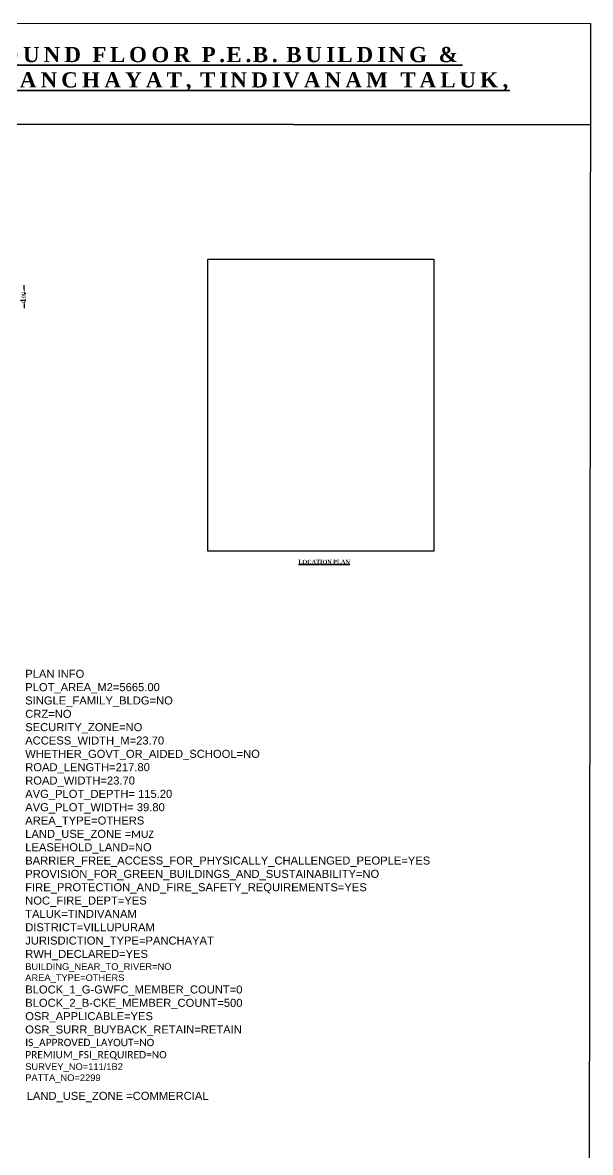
# Model space of a CAD drawing. Header units: metres. Extents: x -44 to 239, y -4 to 219.
# Drawn here: x 168.2 to 239.1, y 77.5 to 218.7 of the extents above; entities that cross this region are included whole.
import ezdxf

# ---------------------------------------------------------------- set-up
doc = ezdxf.new("R2010")
doc.units = ezdxf.units.M
doc.header["$MEASUREMENT"] = 0
doc.linetypes.add('CONTINUA', pattern=[0])
for name, color, linetype in [('BLK_1_PLINTH_HEIGHT', 7, 'Continuous'), ('PLAN_INFO', 1, 'Continuous'), ('SHEET_1', 6, 'Continuous'), ('TEXT', 7, 'Continuous')]:
    doc.layers.add(name, color=color, linetype=linetype)
doc.layers.add('LOCATION_PLAN', color=7, linetype='Continuous', lineweight=0)
doc.styles.get("Standard").update_dxf_attribs({"font": 'arial.ttf'})
doc.dimstyles.new('3 LINE', dxfattribs={"dimtxt": 0.23, "dimasz": 0.22, "dimexe": 0.18, "dimexo": 0.0625, "dimgap": 0.09, "dimtad": 1, "dimtoh": 1, "dimzin": 0, "dimdsep": 46, "dimtxsty": 'Standard', "dimcen": 0.09, "dimclrd": 256, "dimclre": 256, "dimazin": 0, "dimtfac": 1, "dimtofl": 0, "dimtmove": 2, "dimatfit": 3, "dimfxl": 0, "dimtolj": 1, "dimtzin": 0, "dimlwd": -1, "dimlwe": -1, "dimarcsym": 0})
picture_1 = doc.add_image_def('image1.jpg', size_in_pixel=(1275, 1650))

# ---------------------------------------------------------------- blocks, each defined once
blk = doc.blocks.new('*D657')
at = {"layer": 'BLK_1_PLINTH_HEIGHT', "ltscale": 400}
for p, q in [((168.43, 185.44), (168.43, 185.94)), ((167.98, 184.04), (168.61, 184.04)), ((168.43, 184.94), (168.61, 184.94)), ((168.43, 183.54), (168.43, 183.04))]:
    blk.add_line(p, q, dxfattribs=at)
for points in [[(168.34, 185.44), (168.51, 185.44), (168.43, 184.94)], [(168.34, 183.54), (168.51, 183.54), (168.43, 184.04)]]:
    blk.add_solid(points, dxfattribs=at)
at = {"layer": 'Defpoints', "color": 0, "ltscale": 400}
for p in [(165.23, 184.04), (168.43, 184.94), (168.43, 184.94)]:
    blk.add_point(p, dxfattribs=at)
at = {"layer": 'BLK_1_PLINTH_HEIGHT', "color": 0, "lineweight": 35, "ltscale": 400, "insert": (168.36, 184.39), "char_height": 0.5, "attachment_point": 5, "rotation": 90}
blk.add_mtext('\\A1;0.90', dxfattribs=at)

msp = doc.modelspace()

# ---------------------------------------------------------------- linework, layer by layer
at = {"layer": 'LOCATION_PLAN'}
msp.add_lwpolyline([(191.34999, 189.19459), (219.57019, 189.19459), (219.57019, 152.67433), (191.34999, 152.67433)], close=True, dxfattribs=at)
at = {"layer": 'SHEET_1', "color": 6}
msp.add_lwpolyline([(-43.94967, 218.74522), (239.12805, 218.61655), (238.8898, -3.66643), (-44.18793, -3.53776)], close=True, dxfattribs=at)
at = {"layer": 'TEXT', "color": 7, "linetype": 'CONTINUA', "lineweight": 35}
msp.add_line((-43.96303, 206.28808), (239.11451, 205.98467), dxfattribs=at)

# ---------------------------------------------------------------- texts
at = {"lineweight": 35, "insert": (205.87342, 151.34715, 0.00294), "char_height": 0.5, "attachment_point": 5}
msp.add_mtext('\\A1;{\\fTimes New Roman Baltic|b1|i0|c0|p18;\\LLOCATION PLAN}', dxfattribs=at)
at = {"layer": 'PLAN_INFO', "char_height": 1, "width": 88.0150165, "attachment_point": 1}
for s, insert in [('PLAN INFO\\PPLOT_AREA_M2=5665.00\\PSINGLE_FAMILY_BLDG=NO\\PCRZ=NO\\PSECURITY_ZONE=NO\\PACCESS_WIDTH_M=23.70\\PWHETHER_GOVT_OR_AIDED_SCHOOL=NO\\PROAD_LENGTH=217.80\\PROAD_WIDTH=23.70\\PAVG_PLOT_DEPTH= 115.20\\PAVG_PLOT_WIDTH= 39.80\\PAREA_TYPE=OTHERS\\PLAND_USE_ZONE ={\\fCalibri|b0|i0|c0|p34;\\H0.91667x;MUZ}\\PLEASEHOLD_LAND=NO\\PBARRIER_FREE_ACCESS_FOR_PHYSICALLY_CHALLENGED_PEOPLE=YES\\PPROVISION_FOR_GREEN_BUILDINGS_AND_SUSTAINABILITY=NO\\PFIRE_PROTECTION_AND_FIRE_SAFETY_REQUIREMENTS=YES\\PNOC_FIRE_DEPT=YES\\PTALUK=TINDIVANAM\\PDISTRICT=VILLUPURAM\\PJURISDICTION_TYPE=PANCHAYAT\\PRWH_DECLARED=YES\\P{\\H0.83333x;BUILDING_NEAR_TO_RIVER=NO\\PAREA_TYPE=OTHERS\\P}BLOCK_1_G-GWFC_MEMBER_COUNT=0\\PBLOCK_2_B-CKE_MEMBER_COUNT=500\\POSR_APPLICABLE=YES\\POSR_SURR_BUYBACK_RETAIN=RETAIN\\P{\\fCalibri|b0|i0|c0|p34;\\H0.91667x;IS_APPROVED_LAYOUT=NO\\PPREMIUM_FSI_REQUIRED=NO\\P\\fArial|b0|i0|c0|p34;\\H0.90908x;SURVEY_NO=111/1B2\\PPATTA_NO=2299}', (168.5522, 137.8552)), ('LAND_USE_ZONE =COMMERCIAL', (168.74017, 85.1051))]:
    msp.add_mtext(s, dxfattribs=dict(at, insert=insert))
at = {"layer": 'TEXT', "color": 7, "linetype": 'CONTINUA', "lineweight": 35, "insert": (-41.70559, 209.45212), "char_height": 1.9, "width": 281.0747823, "attachment_point": 4}
msp.add_mtext('\\A1;{\\fTimes New Roman|b1|i0|c0|p18;\\T1.25;\\L\\C256;PLAN SHOWING THE PROPOSED CONSTRUCTION OF COMMERCIAL BUILDING (BLOCK:1 - WARE HOUSE HAVING GROUND FLOOR P.E.B. BUILDING & BLOCK:2-MARRIAGE HALL HAVING STILT+F.F+S.F R.C.C BUILDING) IN R.S.NO:111/1B2 AT OMANTHUR VILLAGE AND PANCHAYAT, TINDIVANAM TALUK, VILLUPURAM DISTRICT.  \\H1.83875x; \\H0.54385x;\\P \\H1.55628x; }', dxfattribs=at)

# ---------------------------------------------------------------- dimensions: what is measured, and where the dimension line sits
at = {"layer": 'BLK_1_PLINTH_HEIGHT', "lineweight": 35, "ltscale": 400}
dim = msp.add_linear_dim(base=(168.42557, 184.9376), p1=(165.22726, 184.0375), p2=(168.42557, 184.9376), angle=90, dimstyle='3 LINE', override={"dimtxt": 0.5, "dimasz": 0.5}, dxfattribs=at)
dim.commit()
dim.dimension.update_dxf_attribs({"geometry": '*D657', "text_midpoint": (168.3611, 184.39249), "dimtype": 160})

# ---------------------------------------------------------------- pictures from other files: only their frames are drawn
image = msp.add_image(picture_1, insert=(191.34999, 152.67433), size_in_units=(28.22021, 36.52027))
image.dxf.flags = 7

doc.saveas('drawing.dxf')
